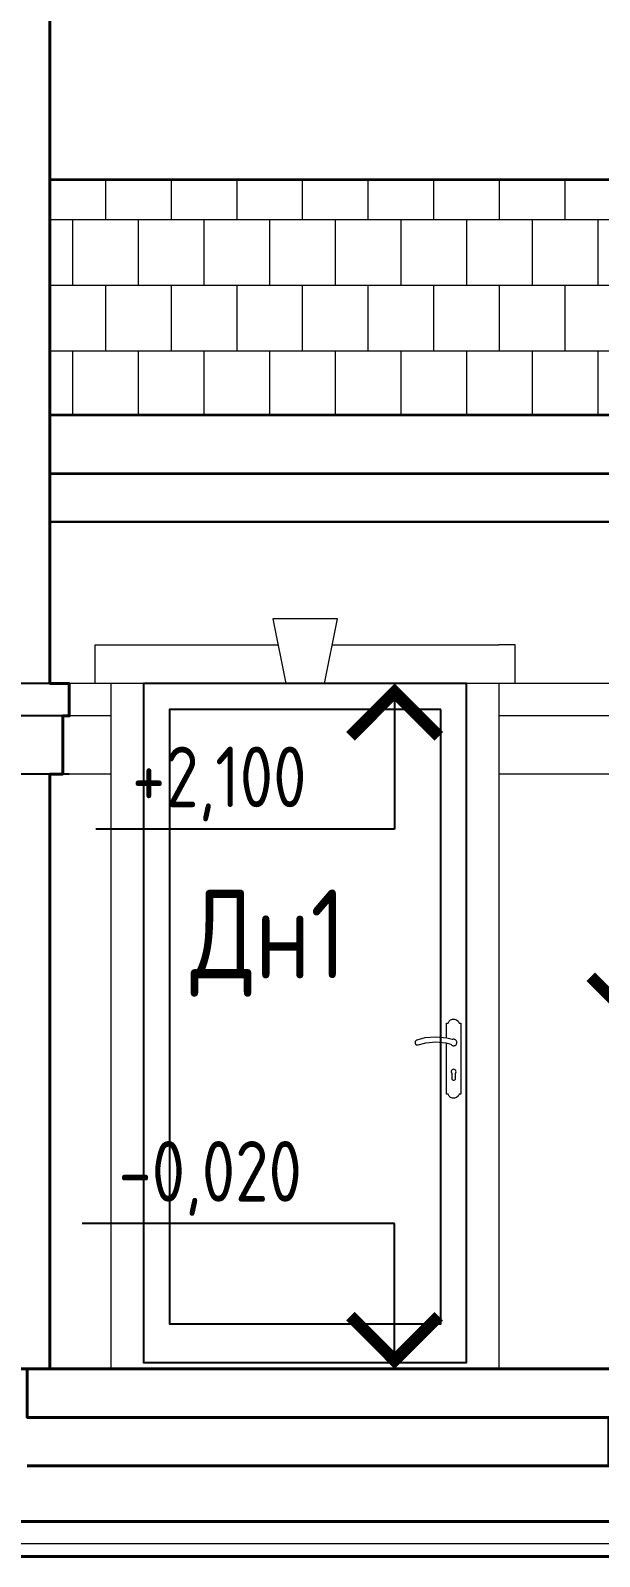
# Model space of a CAD drawing. Extents: x -12289450 to -10763036, y -7834513 to -6150123.
# Drawn here: x -11101336 to -11099574, y -7708321 to -7703601 of the extents above; entities that cross this region are included whole.
import ezdxf

# ---------------------------------------------------------------- set-up
doc = ezdxf.new("R2010")
doc.units = 0
doc.header["$LTSCALE"] = 25
doc.linetypes.add('HIDDEN2', pattern=[4.7625, 3.175, -1.5875])
for name, color, linetype in [('008-ШТРИХОВКА', 252, 'Continuous'), ('Annotation - Text', 7, 'Continuous'), ('Крыши', 7, 'Continuous'), ('Примечания', 7, 'Continuous')]:
    doc.layers.add(name, color=color, linetype=linetype)
for name, color, linetype, lineweight in [('RAZMER', 7, 'Continuous', 9), ('Двери ArchiCAD_Ном_пера__41', 7, 'Continuous', 9), ('Двери демонтаж', 15, 'Continuous', 9), ('Интерьер - Лестница_Ном_пера__21', 7, 'Continuous', 40), ('СТЕНЫ', 5, 'Continuous', 40)]:
    doc.layers.add(name, color=color, linetype=linetype, lineweight=lineweight)
doc.styles.add('GOST 2.304', font='cs_gost2304.shx')

# ---------------------------------------------------------------- blocks, each defined once
blk = doc.blocks.new('r')
at = {"layer": 'Двери ArchiCAD_Ном_пера__41', "linetype": 'Continuous'}
for p, q in [((-25.7, 190.3), (-31.7, 188)), ((-19.3, 190.3), (-25.7, 190.3)), ((-13.3, 188), (-19.3, 190.3)), ((-39.3, 178.1), (-45, 178.1)), ((-45, 178.1), (-45, -41.9)), ((-36.4, 183.7), (-39.3, 178.1)), ((-31.7, 188), (-36.4, 183.7)), ((-8.6, 183.7), (-13.3, 188)), ((-5.7, 178.1), (-8.6, 183.7)), ((0, 178.1), (-5.7, 178.1)), ((0, 131.8), (0, 178.1)), ((-32.5, 119.3), (-32.1, 121)), ((-32.5, 117.6), (-32.5, 119.3)), ((-32.3, 115.8), (-32.5, 117.6)), ((-31.8, 114.2), (-32.3, 115.8)), ((-32.1, 121), (-31.4, 122.6)), ((-30.9, 112.6), (-31.8, 114.2)), ((-31.4, 122.6), (-30.5, 124.1)), ((-29.9, 111.2), (-30.9, 112.6)), ((-30.5, 124.1), (-29.3, 125.4)), ((-28.6, 110.1), (-29.9, 111.2)), ((-29.3, 125.4), (-27.9, 126.5)), ((-27.1, 109.1), (-28.6, 110.1)), ((-27.9, 126.5), (-26.4, 127.3)), ((-25.5, 108.5), (-27.1, 109.1)), ((-26.4, 127.3), (-24.7, 127.8)), ((-23.8, 108.1), (-25.5, 108.5)), ((-24.7, 127.8), (-23, 128.1)), ((-22, 108), (-23.8, 108.1)), ((-23, 128.1), (-21.2, 128)), ((-20.3, 108.3), (-22, 108)), ((-21.2, 128), (-19.5, 127.6)), ((-18.6, 108.8), (-20.3, 108.3)), ((-19.5, 127.6), (-18.3, 127.1)), ((-17.1, 109.6), (-18.6, 108.8)), ((-18.3, 127.1), (-1.8, 131.6)), ((-15.7, 110.7), (-17.1, 109.6)), ((-14.5, 112), (-15.7, 110.7)), ((-14, 112.7), (-14.5, 112)), ((1.2, 116.9), (-14, 112.7)), ((-1.8, 131.6), (32.2, 134.8)), ((0, -41.9), (0, 116.6)), ((32.5, 119.8), (1.2, 116.9)), ((32.2, 134.8), (66.2, 132.1)), ((63.9, 117.2), (32.5, 119.8)), ((87.3, 110.9), (63.9, 117.2)), ((66.2, 132.1), (91.8, 125.2)), ((87.9, 110.7), (87.3, 110.9)), ((89.2, 110.5), (87.9, 110.7)), ((90.5, 110.6), (89.2, 110.5)), ((91.8, 110.9), (90.5, 110.6)), ((91.8, 125.2), (92.4, 125)), ((93, 111.4), (91.8, 110.9)), ((92.4, 125), (93.5, 124.4)), ((94.1, 112.1), (93, 111.4)), ((93.5, 124.4), (94.6, 123.6)), ((95.1, 113), (94.1, 112.1)), ((94.6, 123.6), (95.5, 122.6)), ((95.9, 114), (95.1, 113)), ((95.5, 122.6), (96.2, 121.5)), ((96.5, 115.2), (95.9, 114)), ((96.2, 121.5), (96.7, 120.3)), ((96.9, 116.4), (96.5, 115.2)), ((96.7, 120.3), (97, 119.1)), ((97, 117.7), (96.9, 116.4)), ((97, 119.1), (97, 117.7)), ((-29.9, 26.9), (-29.8, 29.4)), ((-29.1, 24.5), (-29.9, 26.9)), ((-29.8, 29.4), (-28.9, 31.8)), ((-27.5, 22.5), (-29.1, 24.5)), ((-28.9, 31.8), (-27.2, 33.8)), ((-27.5, 22.5), (-27.5, 5.6)), ((-27.5, 5.6), (-27.2, 3.8)), ((-27.2, 33.8), (-25, 35)), ((-27.2, 3.8), (-26.3, 2.3)), ((-26.3, 2.3), (-25, 1.2)), ((-25, 35), (-22.5, 35.5)), ((-25, 1.2), (-23.4, 0.6)), ((-23.4, 0.6), (-21.6, 0.6)), ((-22.5, 35.5), (-20, 35)), ((-21.6, 0.6), (-20, 1.2)), ((-20, 35), (-17.8, 33.8)), ((-20, 1.2), (-18.7, 2.3)), ((-18.7, 2.3), (-17.8, 3.8)), ((-17.8, 33.8), (-16.1, 31.8)), ((-17.8, 3.8), (-17.5, 5.6)), ((-17.5, 22.5), (-15.9, 24.5)), ((-17.5, 5.6), (-17.5, 22.5)), ((-16.1, 31.8), (-15.2, 29.4)), ((-15.1, 26.9), (-15.9, 24.5)), ((-15.2, 29.4), (-15.1, 26.9)), ((-45, -41.9), (-39.3, -41.9)), ((-39.3, -41.9), (-36.4, -47.6)), ((-8.6, -47.6), (-5.7, -41.9)), ((-5.7, -41.9), (0, -41.9)), ((-36.4, -47.6), (-31.7, -51.9)), ((-31.7, -51.9), (-25.7, -54.2)), ((-25.7, -54.2), (-19.3, -54.2)), ((-19.3, -54.2), (-13.3, -51.9)), ((-13.3, -51.9), (-8.6, -47.6))]:
    blk.add_line(p, q, dxfattribs=at)

msp = doc.modelspace()

# ---------------------------------------------------------------- hatches: boundary and pattern name
at = {"layer": '008-ШТРИХОВКА', "lineweight": 9, "ltscale": 3}
h = msp.add_hatch(dxfattribs=at)
h.set_pattern_fill('AR-B88', color=256)
h.set_pattern_definition([(0, (-32697.55, -164855.8), (0, 203.2), []), (90, (-32697.55, -164855.81), (-101.6, 203.2), [203.2, -203.2])])
h.paths.add_polyline_path([(-11101276, -7704790.7), (-11101276, -7704062.8), (-11097976, -7704062.8), (-11095976, -7704790.7)])

# ---------------------------------------------------------------- linework, layer by layer
at = {"layer": 'RAZMER', "lineweight": 18, "ltscale": 4}
for p, q in [((-11101136, -7705500.7), (-11100571.3, -7705500.7)), ((-11101136, -7705620.7), (-11101136, -7705500.7)), ((-11101136, -7705500.7), (-11101086, -7705500.7)), ((-11100400.8, -7705500.7), (-11099886, -7705500.7)), ((-11099836, -7705500.7), (-11099886, -7705500.7)), ((-11099836, -7705620.7), (-11099836, -7705500.7)), ((-11099836, -7705620.7), (-11101136, -7705620.7)), ((-11101086, -7707740.7), (-11101086, -7705620.7)), ((-11099886, -7705620.7), (-11099886, -7707740.7))]:
    msp.add_line(p, q, dxfattribs=at)
msp.add_lwpolyline([(-11100386, -7705420.7), (-11100586, -7705420.7), (-11100546, -7705620.7), (-11100426, -7705620.7), (-11100386, -7705420.7)], dxfattribs=at)
at = {"layer": 'RAZMER', "lineweight": 25, "ltscale": 4}
for points in [[(-11101216, -7705620.7), (-11102176, -7705620.7)], [(-11101216, -7705720.7), (-11102176, -7705720.7)], [(-11101216, -7705900.7), (-11102176, -7705900.7)]]:
    msp.add_lwpolyline(points, dxfattribs=at)
at = {"layer": 'RAZMER', "lineweight": 15, "ltscale": 4}
for points in [[(-11096926, -7705620.7), (-11101216, -7705620.7)], [(-11101086, -7705720.7), (-11101216, -7705720.7)], [(-11098446, -7705720.7), (-11099886, -7705720.7)], [(-11101086, -7705900.7), (-11101236, -7705900.7)], [(-11098446, -7705900.7), (-11099886, -7705900.7)]]:
    msp.add_lwpolyline(points, dxfattribs=at)
at = {"layer": 'Двери демонтаж', "lineweight": 25, "ltscale": 50}
for points in [[(-11099986, -7705620.7), (-11100986, -7705620.7), (-11100986, -7707720.7), (-11099986, -7707720.7)], [(-11100066, -7705700.7), (-11100906, -7705700.7), (-11100906, -7707600.7), (-11100066, -7707600.7)]]:
    msp.add_lwpolyline(points, close=True, dxfattribs=at)
at = {"layer": 'Интерьер - Лестница_Ном_пера__21', "linetype": 'Continuous', "lineweight": 20}
msp.add_lwpolyline([(-11105236, -7708280.7), (-11095516, -7708280.7)], dxfattribs=at)
at = {"layer": 'Интерьер - Лестница_Ном_пера__21', "linetype": 'Continuous'}
msp.add_lwpolyline([(-11109956.3, -7708320.7), (-11094053.6, -7708320.7)], dxfattribs=at)
at = {"layer": 'Интерьер - Лестница_Ном_пера__21', "linetype": 'HIDDEN2', "lineweight": 5}
msp.add_lwpolyline([(-11095126, -7708320.7), (-11101536, -7708320.7)], dxfattribs=at)
at = {"layer": 'Крыши', "lineweight": 30, "ltscale": 3}
msp.add_line((-11096026, -7705120.7), (-11101276, -7705120.7), dxfattribs=at)
msp.add_line((-11096026, -7705120.7), (-11101276, -7705120.7), dxfattribs=at)
at = {"layer": 'Крыши', "lineweight": 35, "ltscale": 3}
for points in [[(-11097976, -7704062.8), (-11101276, -7704062.8)], [(-11095976, -7704790.7), (-11101276, -7704790.7)], [(-11095976, -7704971.6), (-11101276, -7704971.6)]]:
    msp.add_lwpolyline(points, dxfattribs=at)
at = {"layer": 'Примечания', "linetype": 'Continuous', "lineweight": 25, "ltscale": 75}
for p, q in [((-11100203.7, -7705620.7), (-11100321.2, -7705620.7)), ((-11100208.7, -7705620.7), (-11100208.7, -7706070.7)), ((-11100208.7, -7706070.7), (-11101134, -7706070.7)), ((-11100208.7, -7707290.7), (-11101176.2, -7707290.7)), ((-11100208.7, -7707740.7), (-11100208.7, -7707290.7)), ((-11100244.3, -7707740.7), (-11100096.2, -7707740.7))]:
    msp.add_line(p, q, dxfattribs=at)
at = {"layer": 'Примечания', "linetype": 'Continuous', "lineweight": 25, "ltscale": 75, "const_width": 37.5}
for points in [[(-11100071.9, -7705784), (-11100208.7, -7705647.2), (-11100345.4, -7705784)], [(-11099601.3, -7706527.5), (-11099464.6, -7706664.2), (-11099327.9, -7706527.5)], [(-11100345.4, -7707577.5), (-11100208.7, -7707714.2), (-11100071.9, -7707577.5)]]:
    msp.add_lwpolyline(points, dxfattribs=at)
at = {"layer": 'СТЕНЫ', "lineweight": 40, "ltscale": 3}
for points in [[(-11101276, -7705620.7), (-11101276, -7701720.7)], [(-11101276, -7705900.7), (-11101236, -7705900.7), (-11101236, -7705720.7), (-11101216, -7705720.7), (-11101216, -7705620.7), (-11101276, -7705620.7)], [(-11101276, -7707740.7), (-11101276, -7705900.7)]]:
    msp.add_lwpolyline(points, dxfattribs=at)
at = {"layer": 'СТЕНЫ', "ltscale": 3}
for points in [[(-11096466, -7707740.7), (-11106376, -7707740.7)], [(-11101346, -7707740.7), (-11101346, -7707890.7), (-11099546, -7707890.7), (-11099546, -7708040.7), (-11101346, -7708040.7)], [(-11096466, -7708212.9), (-11107886, -7708212.9)]]:
    msp.add_lwpolyline(points, dxfattribs=at)

# ---------------------------------------------------------------- block references
at = {"layer": 'СТЕНЫ', "xscale": -1}
msp.add_blockref('r', (-11100048.5, -7706849.1), dxfattribs=at)

# ---------------------------------------------------------------- texts
at = {"layer": 'Annotation - Text', "color": 0, "lineweight": 25, "style": 'GOST 2.304'}
msp.add_text('Дн1', height=275, dxfattribs=at).set_placement((-11100840.4, -7706532.7))
at = {"layer": 'Примечания', "linetype": 'Continuous', "lineweight": 25, "ltscale": 75, "style": 'GOST 2.304'}
for s, p in [('+2,100', (-11101021.5, -7706003.2)), ('-0,020', (-11101063.7, -7707223.2))]:
    msp.add_text(s, height=187.5, dxfattribs=at).set_placement(p)

doc.saveas('drawing.dxf')
